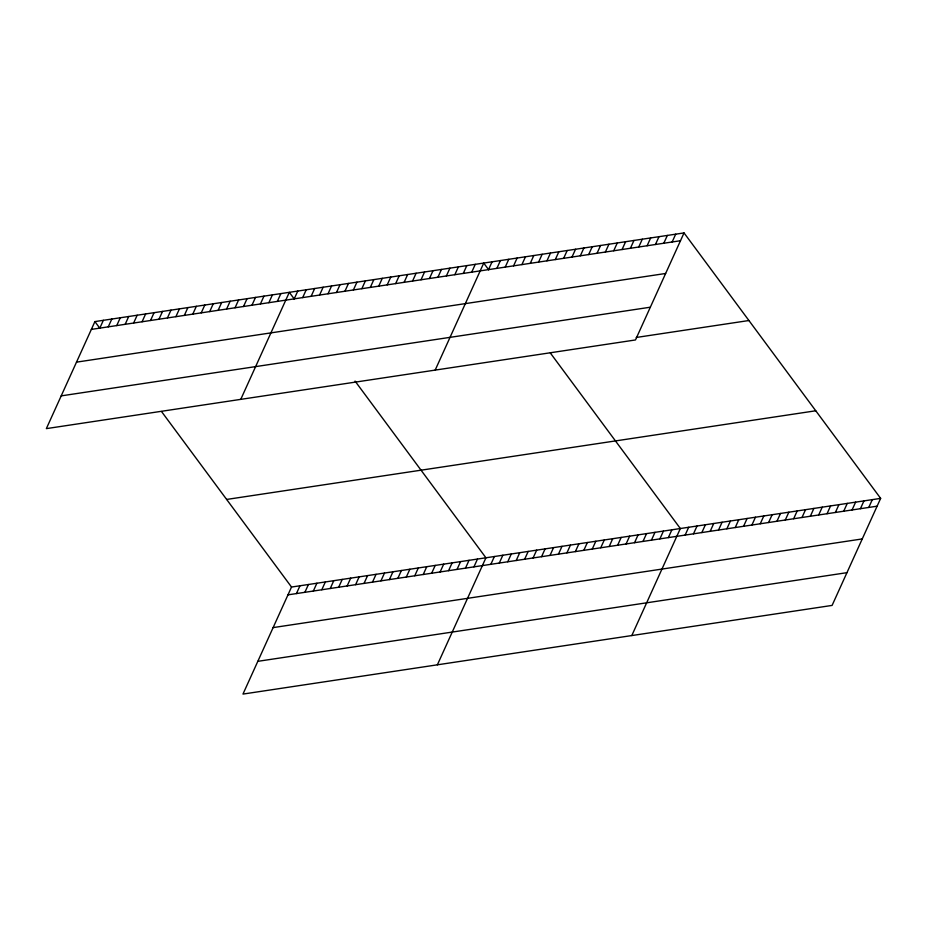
<?xml version="1.0" encoding="UTF-8"?>
<svg xmlns="http://www.w3.org/2000/svg" width="927" height="927" viewBox="0 0 927 927"><rect width="100%" height="100%" fill="white"/><g stroke="black" fill="none" stroke-linecap="round" stroke-linejoin="round"><path stroke-width="1.39" d="M684.033 232.92L94.902 321.588L46.35 428.622L635.482 339.954L684.033 232.92L880.65 498.378L832.098 605.412L242.967 694.08L291.518 587.046L880.65 498.378M99.815 328.123L103.361 320.313M108.262 326.86L111.808 319.039M116.721 325.586L120.267 317.776M125.168 324.311L128.714 316.501M133.627 323.036L137.173 315.226M142.074 321.762L145.62 313.952M150.533 320.499L154.067 312.677M158.98 319.224L162.526 311.414M167.439 317.949L170.974 310.139M175.887 316.675L179.432 308.865M184.334 315.412L187.88 307.59M192.793 314.137L196.339 306.316M201.24 312.863L204.786 305.053M209.699 311.588L213.245 303.778M218.146 310.313L221.692 302.503M226.605 309.05L230.151 301.229M235.052 307.776L238.598 299.966M243.511 306.501L247.057 298.691M251.959 305.226L255.504 297.416M260.417 303.952L263.963 296.142M268.865 302.689L272.411 294.867M277.324 301.414L280.869 293.604M240.765 399.363L289.317 292.329L294.311 299.062M294.23 298.865L297.764 291.055M302.677 297.59L306.223 289.78M311.136 296.327L314.67 288.506M319.583 295.053L323.129 287.243M328.031 293.778L331.576 285.968M336.489 292.503L340.035 284.693M344.937 291.24L348.482 283.419M353.396 289.966L356.941 282.144M361.843 288.691L365.389 280.881M370.302 287.416L373.848 279.606M378.749 286.142L382.295 278.332M387.208 284.879L390.754 277.057M395.655 283.604L399.201 275.794M404.114 282.329L407.66 274.519M412.561 281.055L416.107 273.245M421.02 279.78L424.566 271.97M429.468 278.517L433.013 270.696M437.926 277.243L441.461 269.433M296.431 593.581L299.977 585.771M446.374 275.968L449.919 268.158M304.879 592.318L308.424 584.497M454.833 274.693L458.367 266.883M313.338 591.044L316.883 583.234M463.28 273.419L466.826 265.609M321.785 589.769L325.331 581.959M471.727 272.156L475.273 264.334M330.244 588.494L333.778 580.684M435.18 370.105L483.732 263.071L488.726 269.803M338.691 587.22L342.237 579.41M488.529 269.618L492.075 261.808M347.15 585.957L350.684 578.135M496.872 268.366L500.418 260.557M355.597 584.682L359.143 576.872M505.227 267.115L508.772 259.293M364.044 583.407L367.59 575.597M513.57 265.852L517.115 258.042M372.503 582.133L376.049 574.323M521.913 264.601L525.458 256.791M380.951 580.858L384.496 573.048M530.267 263.338L533.801 255.528M389.41 579.595L392.955 571.774M538.61 262.086L542.156 254.276M397.857 578.321L401.403 570.511M546.953 260.835L550.499 253.013M406.316 577.046L409.861 569.236M555.296 259.572L558.842 251.762M414.763 575.771L418.309 567.961M563.651 258.32L567.185 250.51M423.222 574.508L426.768 566.687M571.994 257.057L575.54 249.247M431.669 573.234L435.215 565.412M580.337 255.806L583.883 247.996M440.128 571.959L443.674 564.149M588.68 254.554L592.226 246.733M448.575 570.684L452.121 562.874M597.034 253.291L600.569 245.481M457.034 569.41L460.58 561.6M605.377 252.04L608.923 244.23M465.481 568.147L469.027 560.325M613.72 250.777L617.266 242.967M473.94 566.872L477.475 559.062M622.063 249.525L625.609 241.715M437.382 664.821L485.933 557.787L355.053 381.09M630.418 248.274L633.964 240.452M490.846 564.323L494.381 556.513M638.761 247.011L642.307 239.201M499.294 563.048L502.84 555.238M647.104 245.759L650.65 237.949M507.741 561.785L511.287 553.964M655.447 244.496L658.993 236.686M516.2 560.511L519.746 552.701M663.802 243.245L667.347 235.435M524.647 559.236L528.193 551.426M672.145 241.993L675.69 234.172M533.106 557.961L536.652 550.151M541.553 556.687L545.099 548.877M550.012 555.424L553.558 547.602M558.46 554.149L562.005 546.339M566.918 552.874L570.464 545.064M575.366 551.6L578.912 543.79M583.825 550.337L587.37 542.515M592.272 549.062L595.818 541.241M600.731 547.787L604.277 539.977M609.178 546.513L612.724 538.703M617.637 545.238L621.171 537.428M626.084 543.975L629.63 536.154M634.543 542.701L638.077 534.891M642.99 541.426L646.536 533.616M651.438 540.151L654.983 532.341M659.897 538.877L663.442 531.067M668.344 537.614L671.89 529.792M631.797 635.563L680.348 528.529L550.325 352.978M685.146 535.076L688.691 527.266M693.489 533.825L697.034 526.015M701.843 532.573L705.389 524.752M710.186 531.31L713.732 523.5M718.529 530.059L722.075 522.249M726.872 528.796L730.418 520.986M735.227 527.544L738.773 519.734M743.57 526.293L747.116 518.471M751.913 525.03L755.459 517.22M760.256 523.778L763.802 515.968M768.61 522.515L772.156 514.705M776.953 521.264L780.499 513.454M785.296 520.012L788.842 512.191M793.651 518.749L797.185 510.939M801.994 517.498L805.54 509.676M810.337 516.235L813.883 508.425M818.68 514.983L822.226 507.173M827.035 513.732L830.569 505.91M835.378 512.469L838.923 504.659M843.721 511.217L847.266 503.396M852.064 509.954L855.609 502.144M860.418 508.703L863.952 500.893M868.761 507.451L872.307 499.63M91.356 329.398L680.488 240.73M76.501 362.144L665.632 273.477M61.205 395.875L650.337 307.208M636.246 337.474L748.912 320.522M226.64 499.444L815.772 410.777M287.973 594.856L877.104 506.188M273.117 627.602L862.249 538.935M257.822 661.333L846.954 572.666M94.902 321.588L99.896 328.32M161.507 411.507L291.518 587.046"/></g></svg>
